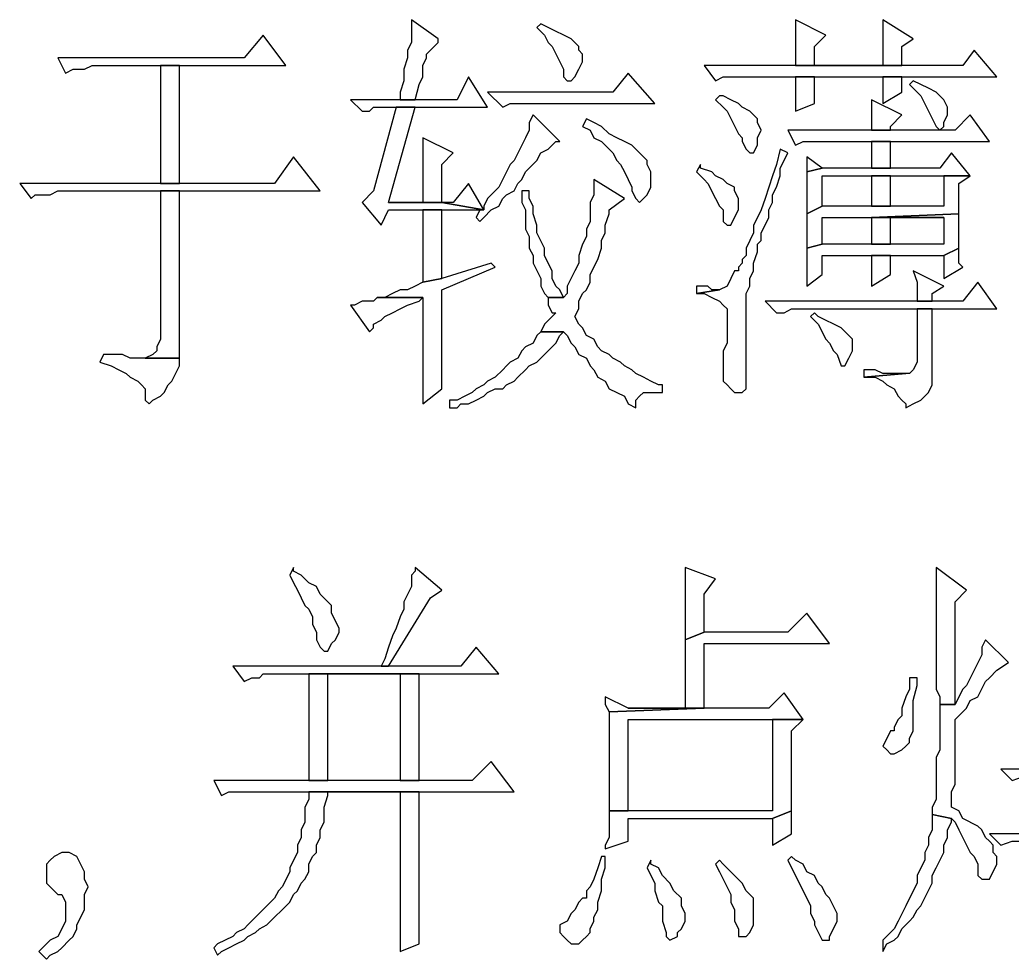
# Model space of a CAD drawing. Extents: x -15.4 to 0.8, y 0.3 to 11.8.
# Drawn here: x -1.3288 to -1.1113, y 10.1036 to 10.3094 of the extents above; entities that cross this region are included whole.
import ezdxf

# ---------------------------------------------------------------- set-up
doc = ezdxf.new("R2010")
doc.units = 0
doc.header["$MEASUREMENT"] = 0
doc.linetypes.add('AUSGEZOGEN', pattern=[0])
doc.layers.get('0').update_dxf_attribs({"linetype": 'AUSGEZOGEN'})

msp = doc.modelspace()

# ---------------------------------------------------------------- linework, layer by layer
for points in [[(-1.24295, 10.3094), (-1.24295, 10.3044), (-1.24295, 10.3044), (-1.24378, 10.30273), (-1.24378, 10.30273), (-1.24378, 10.30106), (-1.24378, 10.30106), (-1.24461, 10.29856), (-1.24461, 10.29856), (-1.24461, 10.29606), (-1.24461, 10.29606), (-1.24545, 10.29356), (-1.24545, 10.29356), (-1.24545, 10.2919), (-1.24545, 10.2919), (-1.24211, 10.2919), (-1.24211, 10.2919), (-1.24128, 10.29523), (-1.24128, 10.29523), (-1.24045, 10.2969), (-1.24045, 10.2969), (-1.24045, 10.2994), (-1.24045, 10.2994), (-1.23961, 10.30106), (-1.23961, 10.30106), (-1.23961, 10.3019), (-1.23961, 10.3019), (-1.23878, 10.30273), (-1.23878, 10.30273), (-1.23795, 10.30356), (-1.23795, 10.30356), (-1.23711, 10.3044), (-1.23711, 10.3044), (-1.23711, 10.30523), (-1.24295, 10.3094)], [(-1.21461, 10.30856), (-1.21545, 10.30773), (-1.21545, 10.30773), (-1.21378, 10.30606), (-1.21378, 10.30606), (-1.21295, 10.3044), (-1.21295, 10.3044), (-1.21211, 10.30356), (-1.21211, 10.30356), (-1.20961, 10.29856), (-1.20961, 10.29856), (-1.20961, 10.2969), (-1.20961, 10.2969), (-1.20878, 10.29606), (-1.20878, 10.29606), (-1.20795, 10.29606), (-1.20795, 10.29606), (-1.20711, 10.2969), (-1.20711, 10.2969), (-1.20628, 10.29856), (-1.20628, 10.29856), (-1.20545, 10.30023), (-1.20545, 10.30023), (-1.20545, 10.3019), (-1.20545, 10.3019), (-1.20628, 10.30273), (-1.20628, 10.30273), (-1.20628, 10.30356), (-1.20628, 10.30356), (-1.20711, 10.3044), (-1.20711, 10.3044), (-1.20795, 10.30523), (-1.20795, 10.30523), (-1.21295, 10.30773), (-1.21461, 10.30856)], [(-1.15878, 10.3094), (-1.15878, 10.2994), (-1.15878, 10.2994), (-1.15461, 10.2994), (-1.15461, 10.2994), (-1.15461, 10.30356), (-1.15461, 10.30356), (-1.15211, 10.30606), (-1.15878, 10.3094)], [(-1.13961, 10.3094), (-1.13961, 10.2994), (-1.13961, 10.2994), (-1.15878, 10.2994), (-1.15878, 10.2994), (-1.13545, 10.2994), (-1.13545, 10.2994), (-1.13545, 10.30356), (-1.13545, 10.30356), (-1.13295, 10.30523), (-1.13961, 10.3094)], [(-1.27545, 10.30606), (-1.27961, 10.30106), (-1.27961, 10.30106), (-1.32045, 10.30106), (-1.32045, 10.30106), (-1.31878, 10.29773), (-1.31878, 10.29773), (-1.31711, 10.29856), (-1.31711, 10.29856), (-1.31461, 10.29856), (-1.31461, 10.29856), (-1.31295, 10.2994), (-1.31295, 10.2994), (-1.27045, 10.2994), (-1.27545, 10.30606)], [(-1.11961, 10.30273), (-1.12211, 10.2994), (-1.12211, 10.2994), (-1.17878, 10.2994), (-1.17878, 10.2994), (-1.17628, 10.29606), (-1.17628, 10.29606), (-1.17461, 10.2969), (-1.17461, 10.2969), (-1.11461, 10.2969), (-1.11961, 10.30273)], [(-1.29378, 10.27356), (-1.29378, 10.2994), (-1.29378, 10.2994), (-1.29795, 10.2994), (-1.29795, 10.2994), (-1.29795, 10.27356), (-1.29795, 10.27356), (-1.29378, 10.27356), (-1.29378, 10.27356)], [(-1.23045, 10.2969), (-1.23295, 10.2919), (-1.23295, 10.2919), (-1.25628, 10.2919), (-1.25628, 10.2919), (-1.25378, 10.2894), (-1.25378, 10.2894), (-1.25211, 10.2894), (-1.25211, 10.2894), (-1.25128, 10.29023), (-1.25128, 10.29023), (-1.22628, 10.29023), (-1.23045, 10.2969)], [(-1.19545, 10.29773), (-1.19878, 10.29356), (-1.19878, 10.29356), (-1.22628, 10.29356), (-1.22628, 10.29356), (-1.22295, 10.29023), (-1.22295, 10.29023), (-1.22128, 10.29106), (-1.22128, 10.29106), (-1.18961, 10.29106), (-1.19545, 10.29773)], [(-1.15461, 10.2969), (-1.15878, 10.2969), (-1.15878, 10.2969), (-1.15878, 10.2894), (-1.15878, 10.2894), (-1.15461, 10.29106), (-1.15461, 10.2969)], [(-1.13545, 10.2969), (-1.13961, 10.2969), (-1.13961, 10.2969), (-1.13961, 10.29106), (-1.13961, 10.29106), (-1.13545, 10.29356), (-1.13545, 10.29356), (-1.13545, 10.2969), (-1.13545, 10.2969)], [(-1.13295, 10.29606), (-1.13378, 10.29523), (-1.13378, 10.29523), (-1.13211, 10.29356), (-1.13211, 10.29356), (-1.13128, 10.29273), (-1.13128, 10.29273), (-1.12795, 10.28606), (-1.12795, 10.28606), (-1.12711, 10.28523), (-1.12711, 10.28523), (-1.12628, 10.28606), (-1.12628, 10.28606), (-1.12628, 10.2869), (-1.12628, 10.2869), (-1.12545, 10.28856), (-1.12545, 10.28856), (-1.12545, 10.29023), (-1.12545, 10.29023), (-1.12628, 10.2919), (-1.12628, 10.2919), (-1.12711, 10.29273), (-1.12711, 10.29273), (-1.12795, 10.29356), (-1.12795, 10.29356), (-1.12961, 10.2944), (-1.12961, 10.2944), (-1.13128, 10.29523), (-1.13295, 10.29606)], [(-1.17545, 10.29273), (-1.17628, 10.2919), (-1.17628, 10.2919), (-1.17461, 10.29023), (-1.17461, 10.29023), (-1.17378, 10.2894), (-1.17378, 10.2894), (-1.17128, 10.2844), (-1.17128, 10.2844), (-1.17045, 10.28356), (-1.17045, 10.28356), (-1.17045, 10.28273), (-1.17045, 10.28273), (-1.16961, 10.28106), (-1.16961, 10.28106), (-1.16878, 10.28023), (-1.16878, 10.28023), (-1.16795, 10.28023), (-1.16795, 10.28023), (-1.16711, 10.2819), (-1.16711, 10.2819), (-1.16711, 10.28356), (-1.16711, 10.28356), (-1.16628, 10.28523), (-1.16628, 10.28523), (-1.16711, 10.2869), (-1.16711, 10.2869), (-1.16711, 10.28773), (-1.16711, 10.28773), (-1.16795, 10.28856), (-1.16795, 10.28856), (-1.16878, 10.2894), (-1.16878, 10.2894), (-1.17045, 10.29023), (-1.17045, 10.29023), (-1.17128, 10.29106), (-1.17128, 10.29106), (-1.17295, 10.2919), (-1.17295, 10.2919), (-1.17461, 10.29273), (-1.17545, 10.29273)], [(-1.24211, 10.29023), (-1.24628, 10.29023), (-1.24628, 10.29023), (-1.25128, 10.2719), (-1.25128, 10.2719), (-1.25378, 10.2694), (-1.25378, 10.2694), (-1.24961, 10.2644), (-1.24961, 10.2644), (-1.24795, 10.26773), (-1.24795, 10.26773), (-1.22711, 10.26773), (-1.22711, 10.26773), (-1.23628, 10.2694), (-1.23628, 10.2694), (-1.24795, 10.2694), (-1.24211, 10.29023)], [(-1.14211, 10.2919), (-1.14211, 10.28523), (-1.14211, 10.28523), (-1.13795, 10.28523), (-1.13795, 10.28523), (-1.13795, 10.28606), (-1.13795, 10.28606), (-1.13545, 10.28856), (-1.14211, 10.2919)], [(-1.21628, 10.28856), (-1.21711, 10.2869), (-1.21711, 10.2869), (-1.21711, 10.28523), (-1.21711, 10.28523), (-1.21795, 10.28356), (-1.21795, 10.28356), (-1.22045, 10.27856), (-1.22045, 10.27856), (-1.22128, 10.27773), (-1.22128, 10.27773), (-1.22378, 10.27273), (-1.22378, 10.27273), (-1.22545, 10.27106), (-1.22545, 10.27106), (-1.22628, 10.27023), (-1.22628, 10.27023), (-1.22711, 10.26856), (-1.22711, 10.26856), (-1.22711, 10.26773), (-1.22711, 10.26773), (-1.22795, 10.26773), (-1.22795, 10.26773), (-1.22878, 10.26606), (-1.22878, 10.26606), (-1.22795, 10.26523), (-1.22795, 10.26523), (-1.22711, 10.26606), (-1.22711, 10.26606), (-1.22545, 10.26773), (-1.22545, 10.26773), (-1.22378, 10.26856), (-1.22378, 10.26856), (-1.22295, 10.27023), (-1.22295, 10.27023), (-1.22211, 10.27106), (-1.22211, 10.27106), (-1.22045, 10.2719), (-1.22045, 10.2719), (-1.21961, 10.27356), (-1.21961, 10.27356), (-1.21878, 10.2744), (-1.21878, 10.2744), (-1.21795, 10.27606), (-1.21795, 10.27606), (-1.21711, 10.2769), (-1.21711, 10.2769), (-1.21545, 10.27856), (-1.21545, 10.27856), (-1.21461, 10.28023), (-1.21461, 10.28023), (-1.21295, 10.28106), (-1.21295, 10.28106), (-1.21128, 10.28273), (-1.21128, 10.28273), (-1.21045, 10.28273), (-1.21628, 10.28856)], [(-1.12045, 10.28856), (-1.12378, 10.28523), (-1.12378, 10.28523), (-1.16045, 10.28523), (-1.16045, 10.28523), (-1.15878, 10.2819), (-1.15878, 10.2819), (-1.15711, 10.28273), (-1.15711, 10.28273), (-1.11628, 10.28273), (-1.12045, 10.28856)], [(-1.20461, 10.28773), (-1.20545, 10.28606), (-1.20545, 10.28606), (-1.20378, 10.28523), (-1.20378, 10.28523), (-1.20295, 10.28356), (-1.20295, 10.28356), (-1.20128, 10.28273), (-1.20128, 10.28273), (-1.19878, 10.28023), (-1.19878, 10.28023), (-1.19795, 10.27856), (-1.19795, 10.27856), (-1.19711, 10.27773), (-1.19711, 10.27773), (-1.19628, 10.27606), (-1.19628, 10.27606), (-1.19461, 10.27273), (-1.19461, 10.27273), (-1.19461, 10.2719), (-1.19461, 10.2719), (-1.19378, 10.27023), (-1.19378, 10.27023), (-1.19295, 10.2694), (-1.19295, 10.2694), (-1.19211, 10.27023), (-1.19211, 10.27023), (-1.19128, 10.27106), (-1.19128, 10.27106), (-1.19045, 10.27273), (-1.19045, 10.27273), (-1.19045, 10.27606), (-1.19045, 10.27606), (-1.19128, 10.27773), (-1.19128, 10.27773), (-1.19128, 10.27856), (-1.19128, 10.27856), (-1.19461, 10.2819), (-1.19461, 10.2819), (-1.19628, 10.28273), (-1.19628, 10.28273), (-1.19795, 10.28356), (-1.19795, 10.28356), (-1.19961, 10.2844), (-1.19961, 10.2844), (-1.20128, 10.28606), (-1.20128, 10.28606), (-1.20295, 10.2869), (-1.20461, 10.28773)], [(-1.24045, 10.28356), (-1.24045, 10.2694), (-1.24045, 10.2694), (-1.24795, 10.2694), (-1.24795, 10.2694), (-1.23628, 10.2694), (-1.23628, 10.2694), (-1.23628, 10.27773), (-1.23628, 10.27773), (-1.23378, 10.28023), (-1.24045, 10.28356)], [(-1.13795, 10.2769), (-1.13795, 10.28273), (-1.13795, 10.28273), (-1.14211, 10.28273), (-1.14211, 10.28273), (-1.14211, 10.2769), (-1.14211, 10.2769), (-1.13795, 10.2769), (-1.13795, 10.2769)], [(-1.26878, 10.2794), (-1.27295, 10.27356), (-1.27295, 10.27356), (-1.32878, 10.27356), (-1.32878, 10.27356), (-1.32628, 10.27023), (-1.32628, 10.27023), (-1.32545, 10.27106), (-1.32545, 10.27106), (-1.32211, 10.27106), (-1.32211, 10.27106), (-1.32045, 10.2719), (-1.32045, 10.2719), (-1.26295, 10.2719), (-1.26878, 10.2794)], [(-1.16211, 10.28106), (-1.16295, 10.27773), (-1.16295, 10.27773), (-1.16378, 10.27523), (-1.16378, 10.27523), (-1.16461, 10.27273), (-1.16461, 10.27273), (-1.16545, 10.27023), (-1.16545, 10.27023), (-1.16628, 10.26773), (-1.16628, 10.26773), (-1.16711, 10.26606), (-1.16711, 10.26606), (-1.16795, 10.2644), (-1.16795, 10.2644), (-1.16795, 10.26273), (-1.16795, 10.26273), (-1.16961, 10.2594), (-1.16961, 10.2594), (-1.16961, 10.25773), (-1.16961, 10.25773), (-1.17045, 10.2569), (-1.17045, 10.2569), (-1.17045, 10.25606), (-1.17045, 10.25606), (-1.17128, 10.25523), (-1.17128, 10.25523), (-1.17128, 10.2544), (-1.17128, 10.2544), (-1.17211, 10.2544), (-1.17211, 10.2544), (-1.17378, 10.25106), (-1.17378, 10.25106), (-1.17545, 10.25023), (-1.17545, 10.25023), (-1.18045, 10.2494), (-1.18045, 10.2494), (-1.17878, 10.2494), (-1.17878, 10.2494), (-1.17711, 10.24856), (-1.17711, 10.24856), (-1.17545, 10.24773), (-1.17545, 10.24773), (-1.17461, 10.2469), (-1.17461, 10.2469), (-1.17378, 10.24606), (-1.17378, 10.24606), (-1.17378, 10.23856), (-1.17378, 10.23856), (-1.17461, 10.2369), (-1.17461, 10.2369), (-1.17461, 10.23023), (-1.17461, 10.23023), (-1.17378, 10.2294), (-1.17378, 10.2294), (-1.17295, 10.22856), (-1.17295, 10.22856), (-1.17211, 10.22773), (-1.17211, 10.22773), (-1.17045, 10.22773), (-1.17045, 10.22773), (-1.16961, 10.22856), (-1.16961, 10.22856), (-1.16961, 10.2494), (-1.16961, 10.2494), (-1.16878, 10.25106), (-1.16878, 10.25106), (-1.16878, 10.25273), (-1.16878, 10.25273), (-1.16795, 10.2544), (-1.16795, 10.2544), (-1.16795, 10.25606), (-1.16795, 10.25606), (-1.16711, 10.25856), (-1.16711, 10.25856), (-1.16711, 10.26023), (-1.16711, 10.26023), (-1.16628, 10.26106), (-1.16628, 10.26106), (-1.16628, 10.26273), (-1.16628, 10.26273), (-1.16545, 10.2644), (-1.16545, 10.2644), (-1.16461, 10.26606), (-1.16461, 10.26606), (-1.16461, 10.26773), (-1.16461, 10.26773), (-1.16378, 10.2694), (-1.16378, 10.2694), (-1.16378, 10.27106), (-1.16378, 10.27106), (-1.16295, 10.27273), (-1.16295, 10.27273), (-1.16211, 10.27523), (-1.16211, 10.27523), (-1.16211, 10.2769), (-1.16211, 10.2769), (-1.16128, 10.27856), (-1.16128, 10.27856), (-1.16045, 10.28023), (-1.16211, 10.28106)], [(-1.12461, 10.28023), (-1.12711, 10.2769), (-1.12711, 10.2769), (-1.15295, 10.2769), (-1.15295, 10.2769), (-1.15628, 10.27606), (-1.15628, 10.27606), (-1.15628, 10.2669), (-1.15628, 10.2669), (-1.15295, 10.26856), (-1.15295, 10.26856), (-1.15295, 10.27523), (-1.15295, 10.27523), (-1.12045, 10.27523), (-1.12461, 10.28023)], [(-1.15628, 10.2794), (-1.15628, 10.27606), (-1.15628, 10.27606), (-1.15295, 10.2769), (-1.15628, 10.2794)], [(-1.17961, 10.27773), (-1.18045, 10.27606), (-1.18045, 10.27606), (-1.17878, 10.2744), (-1.17878, 10.2744), (-1.17795, 10.27356), (-1.17795, 10.27356), (-1.17628, 10.27023), (-1.17628, 10.27023), (-1.17545, 10.26856), (-1.17545, 10.26856), (-1.17461, 10.26773), (-1.17461, 10.26773), (-1.17461, 10.26523), (-1.17461, 10.26523), (-1.17378, 10.2644), (-1.17378, 10.2644), (-1.17295, 10.2644), (-1.17295, 10.2644), (-1.17211, 10.26606), (-1.17211, 10.26606), (-1.17128, 10.26773), (-1.17128, 10.26773), (-1.17128, 10.27023), (-1.17128, 10.27023), (-1.17211, 10.2719), (-1.17211, 10.2719), (-1.17211, 10.27273), (-1.17211, 10.27273), (-1.17378, 10.27356), (-1.17378, 10.27356), (-1.17461, 10.2744), (-1.17461, 10.2744), (-1.17628, 10.27523), (-1.17628, 10.27523), (-1.17711, 10.27606), (-1.17711, 10.27606), (-1.17961, 10.2769), (-1.17961, 10.27773)], [(-1.12045, 10.27523), (-1.12628, 10.27523), (-1.12628, 10.27523), (-1.12628, 10.26856), (-1.12628, 10.26856), (-1.15295, 10.26856), (-1.15295, 10.26856), (-1.15628, 10.2669), (-1.15628, 10.2669), (-1.15628, 10.2594), (-1.15628, 10.2594), (-1.15295, 10.26023), (-1.15295, 10.26023), (-1.15295, 10.26606), (-1.15295, 10.26606), (-1.14211, 10.26606), (-1.14211, 10.26606), (-1.12295, 10.2669), (-1.12295, 10.2669), (-1.12295, 10.27356), (-1.12045, 10.27523)], [(-1.13795, 10.26856), (-1.13795, 10.27523), (-1.13795, 10.27523), (-1.14211, 10.27523), (-1.14211, 10.27523), (-1.14211, 10.26856), (-1.14211, 10.26856), (-1.13795, 10.26856), (-1.13795, 10.26856)], [(-1.23045, 10.27356), (-1.23378, 10.2694), (-1.23378, 10.2694), (-1.23628, 10.2694), (-1.23628, 10.2694), (-1.22711, 10.26773), (-1.23045, 10.27356)], [(-1.20295, 10.2744), (-1.20295, 10.27106), (-1.20295, 10.27106), (-1.20378, 10.2694), (-1.20378, 10.2694), (-1.20378, 10.26523), (-1.20378, 10.26523), (-1.20461, 10.26356), (-1.20461, 10.26356), (-1.20461, 10.2619), (-1.20461, 10.2619), (-1.20545, 10.26023), (-1.20545, 10.26023), (-1.20628, 10.25773), (-1.20628, 10.25773), (-1.20628, 10.25606), (-1.20628, 10.25606), (-1.20711, 10.2544), (-1.20711, 10.2544), (-1.20878, 10.25106), (-1.20878, 10.25106), (-1.20878, 10.2494), (-1.20878, 10.2494), (-1.20961, 10.24856), (-1.20961, 10.24856), (-1.21295, 10.24856), (-1.21295, 10.24856), (-1.21295, 10.2469), (-1.21295, 10.2469), (-1.21211, 10.24523), (-1.21211, 10.24523), (-1.21128, 10.24523), (-1.21128, 10.24523), (-1.21378, 10.24273), (-1.21378, 10.24273), (-1.21461, 10.24106), (-1.21461, 10.24106), (-1.20961, 10.24106), (-1.20961, 10.24106), (-1.20878, 10.24023), (-1.20878, 10.24023), (-1.20795, 10.23856), (-1.20795, 10.23856), (-1.20711, 10.23773), (-1.20711, 10.23773), (-1.20628, 10.23606), (-1.20628, 10.23606), (-1.20461, 10.23523), (-1.20461, 10.23523), (-1.20378, 10.23356), (-1.20378, 10.23356), (-1.20295, 10.23273), (-1.20295, 10.23273), (-1.20211, 10.23106), (-1.20211, 10.23106), (-1.20045, 10.23023), (-1.20045, 10.23023), (-1.19961, 10.22856), (-1.19961, 10.22856), (-1.19795, 10.22773), (-1.19795, 10.22773), (-1.19628, 10.2269), (-1.19628, 10.2269), (-1.19545, 10.22523), (-1.19545, 10.22523), (-1.19378, 10.2244), (-1.19378, 10.2244), (-1.19378, 10.22606), (-1.19378, 10.22606), (-1.19295, 10.2269), (-1.19295, 10.2269), (-1.19211, 10.22773), (-1.19211, 10.22773), (-1.18795, 10.22773), (-1.18795, 10.22773), (-1.18795, 10.2294), (-1.18795, 10.2294), (-1.18878, 10.2294), (-1.18878, 10.2294), (-1.19045, 10.23023), (-1.19045, 10.23023), (-1.19211, 10.23106), (-1.19211, 10.23106), (-1.19378, 10.2319), (-1.19378, 10.2319), (-1.19461, 10.23273), (-1.19461, 10.23273), (-1.19628, 10.23356), (-1.19628, 10.23356), (-1.19711, 10.2344), (-1.19711, 10.2344), (-1.19878, 10.23523), (-1.19878, 10.23523), (-1.19961, 10.23606), (-1.19961, 10.23606), (-1.20128, 10.2369), (-1.20128, 10.2369), (-1.20211, 10.23773), (-1.20211, 10.23773), (-1.20295, 10.2394), (-1.20295, 10.2394), (-1.20461, 10.24023), (-1.20461, 10.24023), (-1.20545, 10.2419), (-1.20545, 10.2419), (-1.20628, 10.24273), (-1.20628, 10.24273), (-1.20711, 10.2444), (-1.20711, 10.2444), (-1.20628, 10.24606), (-1.20628, 10.24606), (-1.20628, 10.24773), (-1.20628, 10.24773), (-1.20545, 10.2494), (-1.20545, 10.2494), (-1.20461, 10.25023), (-1.20461, 10.25023), (-1.20378, 10.2519), (-1.20378, 10.2519), (-1.20378, 10.25356), (-1.20378, 10.25356), (-1.20211, 10.2569), (-1.20211, 10.2569), (-1.20128, 10.2594), (-1.20128, 10.2594), (-1.20128, 10.26106), (-1.20128, 10.26106), (-1.20045, 10.26273), (-1.20045, 10.26273), (-1.20045, 10.2644), (-1.20045, 10.2644), (-1.19961, 10.2669), (-1.19961, 10.2669), (-1.19961, 10.26773), (-1.19961, 10.26773), (-1.19628, 10.27023), (-1.20295, 10.2744)], [(-1.29378, 10.2719), (-1.29795, 10.2719), (-1.29795, 10.2719), (-1.29795, 10.2394), (-1.29795, 10.2394), (-1.29878, 10.23773), (-1.29878, 10.23773), (-1.29878, 10.2369), (-1.29878, 10.2369), (-1.29961, 10.23606), (-1.29961, 10.23606), (-1.30128, 10.23523), (-1.30128, 10.23523), (-1.29378, 10.23523), (-1.29378, 10.23523), (-1.29378, 10.23606), (-1.29378, 10.2719)], [(-1.21711, 10.2719), (-1.21878, 10.2719), (-1.21878, 10.2719), (-1.21878, 10.2694), (-1.21878, 10.2694), (-1.21795, 10.26773), (-1.21795, 10.26773), (-1.21795, 10.26356), (-1.21795, 10.26356), (-1.21711, 10.2619), (-1.21711, 10.2619), (-1.21711, 10.2594), (-1.21711, 10.2594), (-1.21628, 10.25773), (-1.21628, 10.25773), (-1.21628, 10.25606), (-1.21628, 10.25606), (-1.21461, 10.25273), (-1.21461, 10.25273), (-1.21461, 10.25106), (-1.21461, 10.25106), (-1.21378, 10.2494), (-1.21378, 10.2494), (-1.21295, 10.24856), (-1.21295, 10.24856), (-1.20961, 10.24856), (-1.20961, 10.24856), (-1.21045, 10.25023), (-1.21045, 10.25023), (-1.21128, 10.25106), (-1.21128, 10.25106), (-1.21211, 10.25273), (-1.21211, 10.25273), (-1.21211, 10.2544), (-1.21211, 10.2544), (-1.21295, 10.25606), (-1.21295, 10.25606), (-1.21378, 10.25773), (-1.21378, 10.25773), (-1.21378, 10.2594), (-1.21378, 10.2594), (-1.21545, 10.26273), (-1.21545, 10.26273), (-1.21545, 10.2644), (-1.21545, 10.2644), (-1.21628, 10.2669), (-1.21628, 10.2669), (-1.21628, 10.26856), (-1.21628, 10.26856), (-1.21711, 10.27023), (-1.21711, 10.2719)], [(-1.23628, 10.26773), (-1.24045, 10.26773), (-1.24045, 10.26773), (-1.24045, 10.2519), (-1.24045, 10.2519), (-1.23628, 10.25273), (-1.23628, 10.26773)], [(-1.12295, 10.2669), (-1.14211, 10.26606), (-1.14211, 10.26606), (-1.12628, 10.26606), (-1.12628, 10.26606), (-1.12628, 10.26023), (-1.12628, 10.26023), (-1.15295, 10.26023), (-1.15295, 10.26023), (-1.15628, 10.2594), (-1.15628, 10.2594), (-1.15628, 10.25106), (-1.15628, 10.25106), (-1.15295, 10.25356), (-1.15295, 10.25356), (-1.15295, 10.25773), (-1.15295, 10.25773), (-1.12628, 10.25773), (-1.12628, 10.25773), (-1.12295, 10.2594), (-1.12295, 10.2594), (-1.12295, 10.2644), (-1.12295, 10.2669)], [(-1.14211, 10.26606), (-1.14211, 10.26023), (-1.14211, 10.26023), (-1.13795, 10.26023), (-1.13795, 10.26023), (-1.13795, 10.26606), (-1.13795, 10.26606), (-1.12628, 10.26606), (-1.14211, 10.26606)], [(-1.13795, 10.25773), (-1.14211, 10.25773), (-1.14211, 10.25773), (-1.14211, 10.25106), (-1.14211, 10.25106), (-1.13795, 10.25356), (-1.13795, 10.25773)], [(-1.12295, 10.2594), (-1.12628, 10.25773), (-1.12628, 10.25773), (-1.12628, 10.25273), (-1.12628, 10.25273), (-1.12211, 10.25523), (-1.12211, 10.25523), (-1.12295, 10.25606), (-1.12295, 10.25606), (-1.12295, 10.25773), (-1.12295, 10.2594)], [(-1.22545, 10.25606), (-1.23628, 10.25273), (-1.23628, 10.25273), (-1.24045, 10.2519), (-1.24045, 10.2519), (-1.24211, 10.25106), (-1.24211, 10.25106), (-1.24378, 10.25023), (-1.24378, 10.25023), (-1.24545, 10.25023), (-1.24545, 10.25023), (-1.24711, 10.2494), (-1.24711, 10.2494), (-1.24878, 10.24856), (-1.24878, 10.24856), (-1.25045, 10.24856), (-1.25045, 10.24856), (-1.24045, 10.24856), (-1.24045, 10.24856), (-1.24045, 10.22523), (-1.24045, 10.22523), (-1.23628, 10.22856), (-1.23628, 10.22856), (-1.23628, 10.25023), (-1.23628, 10.25023), (-1.22461, 10.25523), (-1.22545, 10.25606)], [(-1.13295, 10.2544), (-1.13211, 10.2519), (-1.13211, 10.2519), (-1.13211, 10.24773), (-1.13211, 10.24773), (-1.12878, 10.24773), (-1.12878, 10.24773), (-1.12878, 10.2494), (-1.12878, 10.2494), (-1.12628, 10.25106), (-1.13295, 10.2544)], [(-1.18045, 10.25106), (-1.18045, 10.2494), (-1.18045, 10.2494), (-1.17545, 10.25023), (-1.17545, 10.25023), (-1.17711, 10.25023), (-1.17711, 10.25023), (-1.17795, 10.25106), (-1.17795, 10.25106), (-1.17961, 10.25106), (-1.18045, 10.25106)], [(-1.11878, 10.2519), (-1.12211, 10.24773), (-1.12211, 10.24773), (-1.16545, 10.24773), (-1.16545, 10.24773), (-1.16295, 10.24523), (-1.16295, 10.24523), (-1.16128, 10.24523), (-1.16128, 10.24523), (-1.15961, 10.24606), (-1.15961, 10.24606), (-1.11461, 10.24606), (-1.11878, 10.2519)], [(-1.25045, 10.24856), (-1.25128, 10.24773), (-1.25128, 10.24773), (-1.25378, 10.24773), (-1.25378, 10.24773), (-1.25545, 10.2469), (-1.25545, 10.2469), (-1.25628, 10.2469), (-1.25628, 10.2469), (-1.25211, 10.24106), (-1.25211, 10.24106), (-1.25128, 10.2419), (-1.25128, 10.2419), (-1.25128, 10.24273), (-1.25128, 10.24273), (-1.24961, 10.24356), (-1.24961, 10.24356), (-1.24878, 10.2444), (-1.24878, 10.2444), (-1.24711, 10.24523), (-1.24711, 10.24523), (-1.24545, 10.24606), (-1.24545, 10.24606), (-1.24378, 10.2469), (-1.24378, 10.2469), (-1.24128, 10.24773), (-1.24128, 10.24773), (-1.24045, 10.24856), (-1.25045, 10.24856)], [(-1.15461, 10.24523), (-1.15545, 10.2444), (-1.15545, 10.2444), (-1.15378, 10.24273), (-1.15378, 10.24273), (-1.15211, 10.2394), (-1.15211, 10.2394), (-1.15128, 10.23856), (-1.15128, 10.23856), (-1.15045, 10.2369), (-1.15045, 10.2369), (-1.14961, 10.23606), (-1.14961, 10.23606), (-1.14878, 10.23356), (-1.14878, 10.23356), (-1.14795, 10.23356), (-1.14795, 10.23356), (-1.14711, 10.23523), (-1.14711, 10.23523), (-1.14628, 10.2369), (-1.14628, 10.2369), (-1.14628, 10.2394), (-1.14628, 10.2394), (-1.14878, 10.2419), (-1.14878, 10.2419), (-1.15378, 10.2444), (-1.15461, 10.24523)], [(-1.12878, 10.24606), (-1.13211, 10.24606), (-1.13211, 10.24606), (-1.13211, 10.2344), (-1.13211, 10.2344), (-1.13295, 10.23273), (-1.13295, 10.23273), (-1.13378, 10.2319), (-1.13378, 10.2319), (-1.13461, 10.2319), (-1.13461, 10.2319), (-1.14378, 10.23106), (-1.14378, 10.23106), (-1.14128, 10.23106), (-1.14128, 10.23106), (-1.13961, 10.23023), (-1.13961, 10.23023), (-1.13878, 10.2294), (-1.13878, 10.2294), (-1.13711, 10.22856), (-1.13711, 10.22856), (-1.13628, 10.2269), (-1.13628, 10.2269), (-1.13545, 10.22606), (-1.13545, 10.22606), (-1.13461, 10.22523), (-1.13461, 10.22523), (-1.13461, 10.2244), (-1.13461, 10.2244), (-1.13295, 10.22523), (-1.13295, 10.22523), (-1.13128, 10.22606), (-1.13128, 10.22606), (-1.13045, 10.2269), (-1.13045, 10.2269), (-1.12961, 10.22773), (-1.12961, 10.22773), (-1.12878, 10.2294), (-1.12878, 10.2294), (-1.12878, 10.2319), (-1.12878, 10.24606)], [(-1.21461, 10.24106), (-1.21545, 10.24023), (-1.21545, 10.24023), (-1.21628, 10.23856), (-1.21628, 10.23856), (-1.21795, 10.23773), (-1.21795, 10.23773), (-1.21878, 10.2369), (-1.21878, 10.2369), (-1.21961, 10.23523), (-1.21961, 10.23523), (-1.22128, 10.2344), (-1.22128, 10.2344), (-1.22211, 10.23356), (-1.22211, 10.23356), (-1.22295, 10.23273), (-1.22295, 10.23273), (-1.22461, 10.23106), (-1.22461, 10.23106), (-1.22628, 10.23023), (-1.22628, 10.23023), (-1.22711, 10.2294), (-1.22711, 10.2294), (-1.22878, 10.22856), (-1.22878, 10.22856), (-1.22961, 10.22773), (-1.22961, 10.22773), (-1.23128, 10.2269), (-1.23128, 10.2269), (-1.23295, 10.22606), (-1.23295, 10.22606), (-1.23461, 10.22606), (-1.23461, 10.22606), (-1.23461, 10.2244), (-1.23461, 10.2244), (-1.23295, 10.2244), (-1.23295, 10.2244), (-1.23211, 10.22523), (-1.23211, 10.22523), (-1.23045, 10.22523), (-1.23045, 10.22523), (-1.22878, 10.22606), (-1.22878, 10.22606), (-1.22711, 10.2269), (-1.22711, 10.2269), (-1.22628, 10.22773), (-1.22628, 10.22773), (-1.22461, 10.22856), (-1.22461, 10.22856), (-1.22295, 10.22856), (-1.22295, 10.22856), (-1.22211, 10.2294), (-1.22211, 10.2294), (-1.22045, 10.23023), (-1.22045, 10.23023), (-1.21961, 10.23106), (-1.21961, 10.23106), (-1.21795, 10.23273), (-1.21795, 10.23273), (-1.21711, 10.23356), (-1.21711, 10.23356), (-1.21545, 10.2344), (-1.21545, 10.2344), (-1.21461, 10.23523), (-1.21461, 10.23523), (-1.21378, 10.23606), (-1.21378, 10.23606), (-1.21128, 10.23856), (-1.21128, 10.23856), (-1.21045, 10.24023), (-1.21045, 10.24023), (-1.20961, 10.24106), (-1.21461, 10.24106)], [(-1.31045, 10.23606), (-1.31128, 10.2344), (-1.31128, 10.2344), (-1.30878, 10.23356), (-1.30878, 10.23356), (-1.30711, 10.23273), (-1.30711, 10.23273), (-1.30545, 10.2319), (-1.30545, 10.2319), (-1.30461, 10.23106), (-1.30461, 10.23106), (-1.30295, 10.23023), (-1.30295, 10.23023), (-1.30211, 10.2294), (-1.30211, 10.2294), (-1.30128, 10.22856), (-1.30128, 10.22856), (-1.30128, 10.22606), (-1.30128, 10.22606), (-1.30045, 10.22523), (-1.30045, 10.22523), (-1.29961, 10.22606), (-1.29961, 10.22606), (-1.29795, 10.2269), (-1.29795, 10.2269), (-1.29711, 10.22773), (-1.29711, 10.22773), (-1.29628, 10.2294), (-1.29628, 10.2294), (-1.29545, 10.23023), (-1.29545, 10.23023), (-1.29378, 10.23356), (-1.29378, 10.23356), (-1.29378, 10.23523), (-1.29378, 10.23523), (-1.30461, 10.23523), (-1.30461, 10.23523), (-1.30628, 10.23606), (-1.30628, 10.23606), (-1.30961, 10.23606), (-1.31045, 10.23606)], [(-1.14378, 10.23273), (-1.14378, 10.23106), (-1.14378, 10.23106), (-1.13461, 10.2319), (-1.13461, 10.2319), (-1.13961, 10.2319), (-1.13961, 10.2319), (-1.14128, 10.23273), (-1.14378, 10.23273)], [(-1.26878, 10.1894), (-1.26961, 10.18773), (-1.26961, 10.18773), (-1.26878, 10.18606), (-1.26878, 10.18606), (-1.26795, 10.1844), (-1.26795, 10.1844), (-1.26711, 10.18273), (-1.26711, 10.18273), (-1.26628, 10.18106), (-1.26628, 10.18106), (-1.26545, 10.18023), (-1.26545, 10.18023), (-1.26461, 10.17856), (-1.26461, 10.17856), (-1.26461, 10.1769), (-1.26461, 10.1769), (-1.26378, 10.17523), (-1.26378, 10.17523), (-1.26378, 10.17356), (-1.26378, 10.17356), (-1.26295, 10.1719), (-1.26295, 10.1719), (-1.26211, 10.17106), (-1.26211, 10.17106), (-1.26128, 10.17106), (-1.26128, 10.17106), (-1.26045, 10.17273), (-1.26045, 10.17273), (-1.25961, 10.17356), (-1.25961, 10.17356), (-1.25878, 10.17523), (-1.25878, 10.17523), (-1.25878, 10.17606), (-1.25878, 10.17606), (-1.26045, 10.1794), (-1.26045, 10.1794), (-1.26045, 10.18106), (-1.26045, 10.18106), (-1.26295, 10.18356), (-1.26295, 10.18356), (-1.26378, 10.18523), (-1.26378, 10.18523), (-1.26545, 10.18606), (-1.26545, 10.18606), (-1.26711, 10.18773), (-1.26711, 10.18773), (-1.26878, 10.18856), (-1.26878, 10.1894)], [(-1.24211, 10.1894), (-1.24211, 10.18856), (-1.24211, 10.18856), (-1.24295, 10.18773), (-1.24295, 10.18773), (-1.24295, 10.18523), (-1.24295, 10.18523), (-1.24461, 10.1819), (-1.24461, 10.1819), (-1.24461, 10.18023), (-1.24461, 10.18023), (-1.24545, 10.17856), (-1.24545, 10.17856), (-1.24628, 10.17606), (-1.24628, 10.17606), (-1.24711, 10.1744), (-1.24711, 10.1744), (-1.24795, 10.1719), (-1.24795, 10.1719), (-1.24878, 10.1694), (-1.24878, 10.1694), (-1.24961, 10.16773), (-1.24961, 10.16773), (-1.24795, 10.16773), (-1.24795, 10.16773), (-1.23878, 10.18273), (-1.23878, 10.18273), (-1.23628, 10.1844), (-1.24211, 10.1894)], [(-1.18295, 10.1894), (-1.18295, 10.17356), (-1.18295, 10.17356), (-1.17878, 10.17523), (-1.17878, 10.17523), (-1.17878, 10.18356), (-1.17878, 10.18356), (-1.17628, 10.1869), (-1.18295, 10.1894)], [(-1.12795, 10.1894), (-1.12795, 10.16273), (-1.12795, 10.16273), (-1.12711, 10.16106), (-1.12711, 10.16106), (-1.12711, 10.1594), (-1.12711, 10.1594), (-1.12378, 10.1594), (-1.12378, 10.1594), (-1.12378, 10.1819), (-1.12378, 10.1819), (-1.12128, 10.1844), (-1.12795, 10.1894)], [(-1.15628, 10.1794), (-1.16045, 10.17523), (-1.16045, 10.17523), (-1.17878, 10.17523), (-1.17878, 10.17523), (-1.18295, 10.17356), (-1.18295, 10.17356), (-1.18295, 10.15856), (-1.18295, 10.15856), (-1.19545, 10.15856), (-1.19545, 10.15856), (-1.17878, 10.15856), (-1.17878, 10.15856), (-1.17878, 10.17273), (-1.17878, 10.17273), (-1.15128, 10.17273), (-1.15628, 10.1794)], [(-1.11711, 10.17356), (-1.11795, 10.1719), (-1.11795, 10.1719), (-1.11795, 10.17023), (-1.11795, 10.17023), (-1.12128, 10.16356), (-1.12128, 10.16356), (-1.12211, 10.16273), (-1.12211, 10.16273), (-1.12295, 10.16106), (-1.12295, 10.16106), (-1.12378, 10.1594), (-1.12378, 10.1594), (-1.12711, 10.1594), (-1.12711, 10.1594), (-1.12711, 10.1494), (-1.12711, 10.1494), (-1.12795, 10.14773), (-1.12795, 10.14773), (-1.12795, 10.13856), (-1.12795, 10.13856), (-1.12878, 10.1369), (-1.12878, 10.1369), (-1.12878, 10.13523), (-1.12878, 10.13523), (-1.12461, 10.1344), (-1.12461, 10.1344), (-1.12378, 10.13356), (-1.12378, 10.13356), (-1.12295, 10.1319), (-1.12295, 10.1319), (-1.12045, 10.1269), (-1.12045, 10.1269), (-1.11961, 10.12606), (-1.11961, 10.12606), (-1.11878, 10.1244), (-1.11878, 10.1244), (-1.11878, 10.1219), (-1.11878, 10.1219), (-1.11795, 10.12106), (-1.11795, 10.12106), (-1.11628, 10.12106), (-1.11628, 10.12106), (-1.11461, 10.1244), (-1.11461, 10.1244), (-1.11461, 10.12606), (-1.11461, 10.12606), (-1.11545, 10.1269), (-1.11545, 10.1269), (-1.11545, 10.12856), (-1.11545, 10.12856), (-1.11628, 10.1294), (-1.11628, 10.1294), (-1.11711, 10.13023), (-1.11711, 10.13023), (-1.11795, 10.1319), (-1.11795, 10.1319), (-1.11878, 10.13273), (-1.11878, 10.13273), (-1.12211, 10.1344), (-1.12211, 10.1344), (-1.12295, 10.13606), (-1.12295, 10.13606), (-1.12461, 10.1369), (-1.12461, 10.1369), (-1.12461, 10.14023), (-1.12461, 10.14023), (-1.12378, 10.1419), (-1.12378, 10.1419), (-1.12378, 10.15606), (-1.12378, 10.15606), (-1.12211, 10.15773), (-1.12211, 10.15773), (-1.12128, 10.15856), (-1.12128, 10.15856), (-1.12045, 10.16023), (-1.12045, 10.16023), (-1.11878, 10.16106), (-1.11878, 10.16106), (-1.11711, 10.1644), (-1.11711, 10.1644), (-1.11628, 10.16523), (-1.11628, 10.16523), (-1.11461, 10.1669), (-1.11461, 10.1669), (-1.11211, 10.16856), (-1.11711, 10.17356)], [(-1.22878, 10.1719), (-1.23211, 10.16773), (-1.23211, 10.16773), (-1.28211, 10.16773), (-1.28211, 10.16773), (-1.27961, 10.1644), (-1.27961, 10.1644), (-1.27795, 10.16523), (-1.27795, 10.16523), (-1.27628, 10.16523), (-1.27628, 10.16523), (-1.27545, 10.16606), (-1.27545, 10.16606), (-1.22378, 10.16606), (-1.22878, 10.1719)], [(-1.26545, 10.16606), (-1.26545, 10.14273), (-1.26545, 10.14273), (-1.26128, 10.14273), (-1.26128, 10.14273), (-1.26128, 10.16606), (-1.26128, 10.16606), (-1.24545, 10.16606), (-1.26545, 10.16606)], [(-1.24128, 10.16606), (-1.26545, 10.16606), (-1.26545, 10.16606), (-1.24545, 10.16606), (-1.24545, 10.16606), (-1.24545, 10.14273), (-1.24545, 10.14273), (-1.24128, 10.14273), (-1.24128, 10.16606)], [(-1.13211, 10.16523), (-1.13378, 10.16523), (-1.13378, 10.16523), (-1.13378, 10.16273), (-1.13378, 10.16273), (-1.13461, 10.16106), (-1.13461, 10.16106), (-1.13545, 10.15856), (-1.13545, 10.15856), (-1.13545, 10.1569), (-1.13545, 10.1569), (-1.13628, 10.15606), (-1.13628, 10.15606), (-1.13711, 10.1544), (-1.13711, 10.1544), (-1.13711, 10.15356), (-1.13711, 10.15356), (-1.13795, 10.15356), (-1.13795, 10.15356), (-1.13878, 10.1519), (-1.13878, 10.1519), (-1.13961, 10.15023), (-1.13961, 10.15023), (-1.13878, 10.1494), (-1.13878, 10.1494), (-1.13795, 10.14856), (-1.13795, 10.14856), (-1.13711, 10.14856), (-1.13711, 10.14856), (-1.13545, 10.1494), (-1.13545, 10.1494), (-1.13461, 10.15023), (-1.13461, 10.15023), (-1.13378, 10.15106), (-1.13378, 10.15106), (-1.13378, 10.1519), (-1.13378, 10.1519), (-1.13295, 10.15356), (-1.13295, 10.15356), (-1.13295, 10.16023), (-1.13295, 10.16023), (-1.13211, 10.16356), (-1.13211, 10.16523)], [(-1.16128, 10.1619), (-1.16461, 10.15856), (-1.16461, 10.15856), (-1.17878, 10.15856), (-1.17878, 10.15856), (-1.19961, 10.15773), (-1.19961, 10.15773), (-1.19961, 10.13606), (-1.19961, 10.13606), (-1.19545, 10.13606), (-1.19545, 10.13606), (-1.19545, 10.15606), (-1.19545, 10.15606), (-1.15711, 10.15606), (-1.16128, 10.1619)], [(-1.20045, 10.16106), (-1.20045, 10.1594), (-1.20045, 10.1594), (-1.19961, 10.15773), (-1.19961, 10.15773), (-1.17878, 10.15856), (-1.17878, 10.15856), (-1.19545, 10.15856), (-1.20045, 10.16106)], [(-1.15711, 10.15606), (-1.16378, 10.15606), (-1.16378, 10.15606), (-1.16378, 10.13606), (-1.16378, 10.13606), (-1.19961, 10.13606), (-1.19961, 10.13606), (-1.19961, 10.13023), (-1.19961, 10.13023), (-1.20045, 10.12856), (-1.20045, 10.12856), (-1.20045, 10.12773), (-1.20045, 10.12773), (-1.19545, 10.1294), (-1.19545, 10.1294), (-1.19545, 10.1344), (-1.19545, 10.1344), (-1.16378, 10.1344), (-1.16378, 10.1344), (-1.15961, 10.13606), (-1.15961, 10.13606), (-1.15961, 10.15356), (-1.15711, 10.15606)], [(-1.08045, 10.1494), (-1.08378, 10.14523), (-1.08378, 10.14523), (-1.11378, 10.14523), (-1.11378, 10.14523), (-1.11128, 10.14273), (-1.11128, 10.14273), (-1.10878, 10.14356), (-1.10878, 10.14356), (-1.07628, 10.14356), (-1.08045, 10.1494)], [(-1.22545, 10.1469), (-1.22961, 10.14273), (-1.22961, 10.14273), (-1.28628, 10.14273), (-1.28628, 10.14273), (-1.28461, 10.1394), (-1.28461, 10.1394), (-1.28295, 10.14023), (-1.28295, 10.14023), (-1.22045, 10.14023), (-1.22545, 10.1469)], [(-1.26545, 10.14023), (-1.26545, 10.13856), (-1.26545, 10.13856), (-1.26628, 10.1369), (-1.26628, 10.1369), (-1.26628, 10.13356), (-1.26628, 10.13356), (-1.26711, 10.1319), (-1.26711, 10.1319), (-1.26711, 10.13023), (-1.26711, 10.13023), (-1.26795, 10.12856), (-1.26795, 10.12856), (-1.26795, 10.1269), (-1.26795, 10.1269), (-1.26878, 10.12523), (-1.26878, 10.12523), (-1.26961, 10.12356), (-1.26961, 10.12356), (-1.26961, 10.12273), (-1.26961, 10.12273), (-1.27128, 10.1194), (-1.27128, 10.1194), (-1.27211, 10.11856), (-1.27211, 10.11856), (-1.27295, 10.1169), (-1.27295, 10.1169), (-1.27878, 10.11106), (-1.27878, 10.11106), (-1.27961, 10.11023), (-1.27961, 10.11023), (-1.28128, 10.1094), (-1.28128, 10.1094), (-1.28211, 10.10856), (-1.28211, 10.10856), (-1.28378, 10.10773), (-1.28378, 10.10773), (-1.28545, 10.1069), (-1.28545, 10.1069), (-1.28628, 10.10606), (-1.28628, 10.10606), (-1.28545, 10.1044), (-1.28545, 10.1044), (-1.28461, 10.10523), (-1.28461, 10.10523), (-1.28295, 10.10606), (-1.28295, 10.10606), (-1.28128, 10.1069), (-1.28128, 10.1069), (-1.27961, 10.10773), (-1.27961, 10.10773), (-1.27878, 10.10856), (-1.27878, 10.10856), (-1.27711, 10.1094), (-1.27711, 10.1094), (-1.27628, 10.11023), (-1.27628, 10.11023), (-1.27461, 10.11106), (-1.27461, 10.11106), (-1.26961, 10.11606), (-1.26961, 10.11606), (-1.26878, 10.11773), (-1.26878, 10.11773), (-1.26795, 10.11856), (-1.26795, 10.11856), (-1.26711, 10.12023), (-1.26711, 10.12023), (-1.26628, 10.12106), (-1.26628, 10.12106), (-1.26545, 10.12273), (-1.26545, 10.12273), (-1.26545, 10.1244), (-1.26545, 10.1244), (-1.26461, 10.12606), (-1.26461, 10.12606), (-1.26378, 10.1269), (-1.26378, 10.1269), (-1.26378, 10.12856), (-1.26378, 10.12856), (-1.26295, 10.13023), (-1.26295, 10.13023), (-1.26295, 10.1319), (-1.26295, 10.1319), (-1.26211, 10.13356), (-1.26211, 10.13356), (-1.26211, 10.1369), (-1.26211, 10.1369), (-1.26128, 10.1394), (-1.26128, 10.1394), (-1.26128, 10.14023), (-1.26128, 10.14023), (-1.24545, 10.14023), (-1.26545, 10.14023)], [(-1.24128, 10.14023), (-1.26545, 10.14023), (-1.26545, 10.14023), (-1.24545, 10.14023), (-1.24545, 10.14023), (-1.24545, 10.10523), (-1.24545, 10.10523), (-1.24128, 10.1069), (-1.24128, 10.1069), (-1.24128, 10.13773), (-1.24128, 10.14023)], [(-1.15961, 10.13606), (-1.16378, 10.1344), (-1.16378, 10.1344), (-1.16378, 10.12856), (-1.16378, 10.12856), (-1.15961, 10.13106), (-1.15961, 10.13106), (-1.15961, 10.1344), (-1.15961, 10.13606)], [(-1.12878, 10.13523), (-1.12878, 10.1319), (-1.12878, 10.1319), (-1.12961, 10.13023), (-1.12961, 10.13023), (-1.12961, 10.12856), (-1.12961, 10.12856), (-1.13045, 10.1269), (-1.13045, 10.1269), (-1.13045, 10.12523), (-1.13045, 10.12523), (-1.13128, 10.12356), (-1.13128, 10.12356), (-1.13211, 10.1219), (-1.13211, 10.1219), (-1.13211, 10.12023), (-1.13211, 10.12023), (-1.13378, 10.1169), (-1.13378, 10.1169), (-1.13461, 10.11523), (-1.13461, 10.11523), (-1.13628, 10.1119), (-1.13628, 10.1119), (-1.13711, 10.11023), (-1.13711, 10.11023), (-1.13795, 10.1094), (-1.13795, 10.1094), (-1.13961, 10.10773), (-1.13961, 10.10773), (-1.13961, 10.10523), (-1.13961, 10.10523), (-1.13878, 10.1069), (-1.13878, 10.1069), (-1.13711, 10.10773), (-1.13711, 10.10773), (-1.13628, 10.10856), (-1.13628, 10.10856), (-1.13545, 10.11023), (-1.13545, 10.11023), (-1.13378, 10.1119), (-1.13378, 10.1119), (-1.13295, 10.11273), (-1.13295, 10.11273), (-1.13211, 10.1144), (-1.13211, 10.1144), (-1.13128, 10.11523), (-1.13128, 10.11523), (-1.12878, 10.12023), (-1.12878, 10.12023), (-1.12878, 10.1219), (-1.12878, 10.1219), (-1.12795, 10.12356), (-1.12795, 10.12356), (-1.12628, 10.1269), (-1.12628, 10.1269), (-1.12628, 10.12856), (-1.12628, 10.12856), (-1.12545, 10.13023), (-1.12545, 10.13023), (-1.12545, 10.1319), (-1.12545, 10.1319), (-1.12461, 10.13356), (-1.12461, 10.13356), (-1.12461, 10.1344), (-1.12878, 10.13523)], [(-1.07711, 10.13523), (-1.08045, 10.13106), (-1.08045, 10.13106), (-1.11628, 10.13106), (-1.11628, 10.13106), (-1.11378, 10.12856), (-1.11378, 10.12856), (-1.11128, 10.1294), (-1.11128, 10.1294), (-1.07211, 10.1294), (-1.07711, 10.13523)], [(-1.31878, 10.1269), (-1.31961, 10.1269), (-1.31961, 10.1269), (-1.32128, 10.12606), (-1.32128, 10.12606), (-1.32211, 10.12523), (-1.32211, 10.12523), (-1.32295, 10.1244), (-1.32295, 10.1244), (-1.32295, 10.12023), (-1.32295, 10.12023), (-1.32211, 10.1194), (-1.32211, 10.1194), (-1.32045, 10.11773), (-1.32045, 10.11773), (-1.31961, 10.11773), (-1.31961, 10.11773), (-1.31878, 10.11606), (-1.31878, 10.11606), (-1.31878, 10.1119), (-1.31878, 10.1119), (-1.31961, 10.11023), (-1.31961, 10.11023), (-1.32045, 10.10856), (-1.32045, 10.10856), (-1.32211, 10.10773), (-1.32211, 10.10773), (-1.32295, 10.1069), (-1.32295, 10.1069), (-1.32461, 10.10523), (-1.32461, 10.10523), (-1.32295, 10.10356), (-1.32295, 10.10356), (-1.32211, 10.1044), (-1.32211, 10.1044), (-1.32045, 10.10523), (-1.32045, 10.10523), (-1.31961, 10.10606), (-1.31961, 10.10606), (-1.31795, 10.10773), (-1.31795, 10.10773), (-1.31711, 10.10856), (-1.31711, 10.10856), (-1.31628, 10.11023), (-1.31628, 10.11023), (-1.31628, 10.11106), (-1.31628, 10.11106), (-1.31461, 10.1144), (-1.31461, 10.1144), (-1.31461, 10.11773), (-1.31461, 10.11773), (-1.31378, 10.1194), (-1.31378, 10.1194), (-1.31461, 10.12106), (-1.31461, 10.12106), (-1.31461, 10.12273), (-1.31461, 10.12273), (-1.31628, 10.12606), (-1.31628, 10.12606), (-1.31795, 10.1269), (-1.31878, 10.1269)], [(-1.20045, 10.12606), (-1.20128, 10.12606), (-1.20128, 10.12606), (-1.20211, 10.12356), (-1.20211, 10.12356), (-1.20295, 10.12106), (-1.20295, 10.12106), (-1.20378, 10.1194), (-1.20378, 10.1194), (-1.20461, 10.11856), (-1.20461, 10.11856), (-1.20461, 10.1169), (-1.20461, 10.1169), (-1.20545, 10.1169), (-1.20545, 10.1169), (-1.20628, 10.11606), (-1.20628, 10.11606), (-1.20711, 10.1144), (-1.20711, 10.1144), (-1.20795, 10.11356), (-1.20795, 10.11356), (-1.20878, 10.1119), (-1.20878, 10.1119), (-1.21045, 10.11106), (-1.21045, 10.11106), (-1.21045, 10.1094), (-1.21045, 10.1094), (-1.20961, 10.10856), (-1.20961, 10.10856), (-1.20878, 10.10773), (-1.20878, 10.10773), (-1.20795, 10.1069), (-1.20795, 10.1069), (-1.20628, 10.1069), (-1.20628, 10.1069), (-1.20545, 10.10773), (-1.20545, 10.10773), (-1.20461, 10.10856), (-1.20461, 10.10856), (-1.20378, 10.1094), (-1.20378, 10.1094), (-1.20378, 10.11023), (-1.20378, 10.11023), (-1.20295, 10.1119), (-1.20295, 10.1119), (-1.20295, 10.11273), (-1.20295, 10.11273), (-1.20211, 10.1144), (-1.20211, 10.1144), (-1.20211, 10.11606), (-1.20211, 10.11606), (-1.20128, 10.11856), (-1.20128, 10.11856), (-1.20128, 10.12106), (-1.20128, 10.12106), (-1.20045, 10.12356), (-1.20045, 10.12606)], [(-1.19045, 10.12523), (-1.19128, 10.12356), (-1.19128, 10.12356), (-1.19045, 10.1219), (-1.19045, 10.1219), (-1.18961, 10.12023), (-1.18961, 10.12023), (-1.18961, 10.11856), (-1.18961, 10.11856), (-1.18878, 10.11606), (-1.18878, 10.11606), (-1.18795, 10.11523), (-1.18795, 10.11523), (-1.18795, 10.1119), (-1.18795, 10.1119), (-1.18711, 10.1094), (-1.18711, 10.1094), (-1.18711, 10.10856), (-1.18711, 10.10856), (-1.18628, 10.10773), (-1.18628, 10.10773), (-1.18461, 10.10856), (-1.18461, 10.10856), (-1.18461, 10.1094), (-1.18461, 10.1094), (-1.18378, 10.11023), (-1.18378, 10.11023), (-1.18295, 10.1119), (-1.18295, 10.1119), (-1.18295, 10.11356), (-1.18295, 10.11356), (-1.18378, 10.11523), (-1.18378, 10.11523), (-1.18378, 10.1169), (-1.18378, 10.1169), (-1.18545, 10.11856), (-1.18545, 10.11856), (-1.18628, 10.12023), (-1.18628, 10.12023), (-1.18795, 10.1219), (-1.18795, 10.1219), (-1.18878, 10.12356), (-1.18878, 10.12356), (-1.19045, 10.1244), (-1.19045, 10.12523)], [(-1.17545, 10.12523), (-1.17628, 10.1244), (-1.17628, 10.1244), (-1.17545, 10.12273), (-1.17545, 10.12273), (-1.17295, 10.11773), (-1.17295, 10.11773), (-1.17295, 10.11606), (-1.17295, 10.11606), (-1.17211, 10.1144), (-1.17211, 10.1144), (-1.17211, 10.1119), (-1.17211, 10.1119), (-1.17128, 10.11023), (-1.17128, 10.11023), (-1.17128, 10.10856), (-1.17128, 10.10856), (-1.16961, 10.10856), (-1.16961, 10.10856), (-1.16878, 10.1094), (-1.16878, 10.1094), (-1.16795, 10.11106), (-1.16795, 10.11106), (-1.16795, 10.1169), (-1.16795, 10.1169), (-1.16961, 10.11856), (-1.16961, 10.11856), (-1.17045, 10.12023), (-1.17045, 10.12023), (-1.17461, 10.1244), (-1.17545, 10.12523)], [(-1.15961, 10.12606), (-1.16045, 10.12523), (-1.16045, 10.12523), (-1.15961, 10.12356), (-1.15961, 10.12356), (-1.15878, 10.1219), (-1.15878, 10.1219), (-1.15545, 10.11523), (-1.15545, 10.11523), (-1.15545, 10.11356), (-1.15545, 10.11356), (-1.15461, 10.1119), (-1.15461, 10.1119), (-1.15461, 10.11106), (-1.15461, 10.11106), (-1.15295, 10.10773), (-1.15295, 10.10773), (-1.15128, 10.10773), (-1.15128, 10.10773), (-1.15128, 10.10856), (-1.15128, 10.10856), (-1.15045, 10.11023), (-1.15045, 10.11023), (-1.14961, 10.1119), (-1.14961, 10.1119), (-1.14961, 10.11356), (-1.14961, 10.11356), (-1.15128, 10.1169), (-1.15128, 10.1169), (-1.15211, 10.11773), (-1.15211, 10.11773), (-1.15295, 10.1194), (-1.15295, 10.1194), (-1.15378, 10.12023), (-1.15378, 10.12023), (-1.15461, 10.1219), (-1.15461, 10.1219), (-1.15628, 10.12273), (-1.15628, 10.12273), (-1.15711, 10.1244), (-1.15711, 10.1244), (-1.15878, 10.12523), (-1.15961, 10.12606)]]:
    msp.add_lwpolyline(points)

doc.saveas('drawing.dxf')
